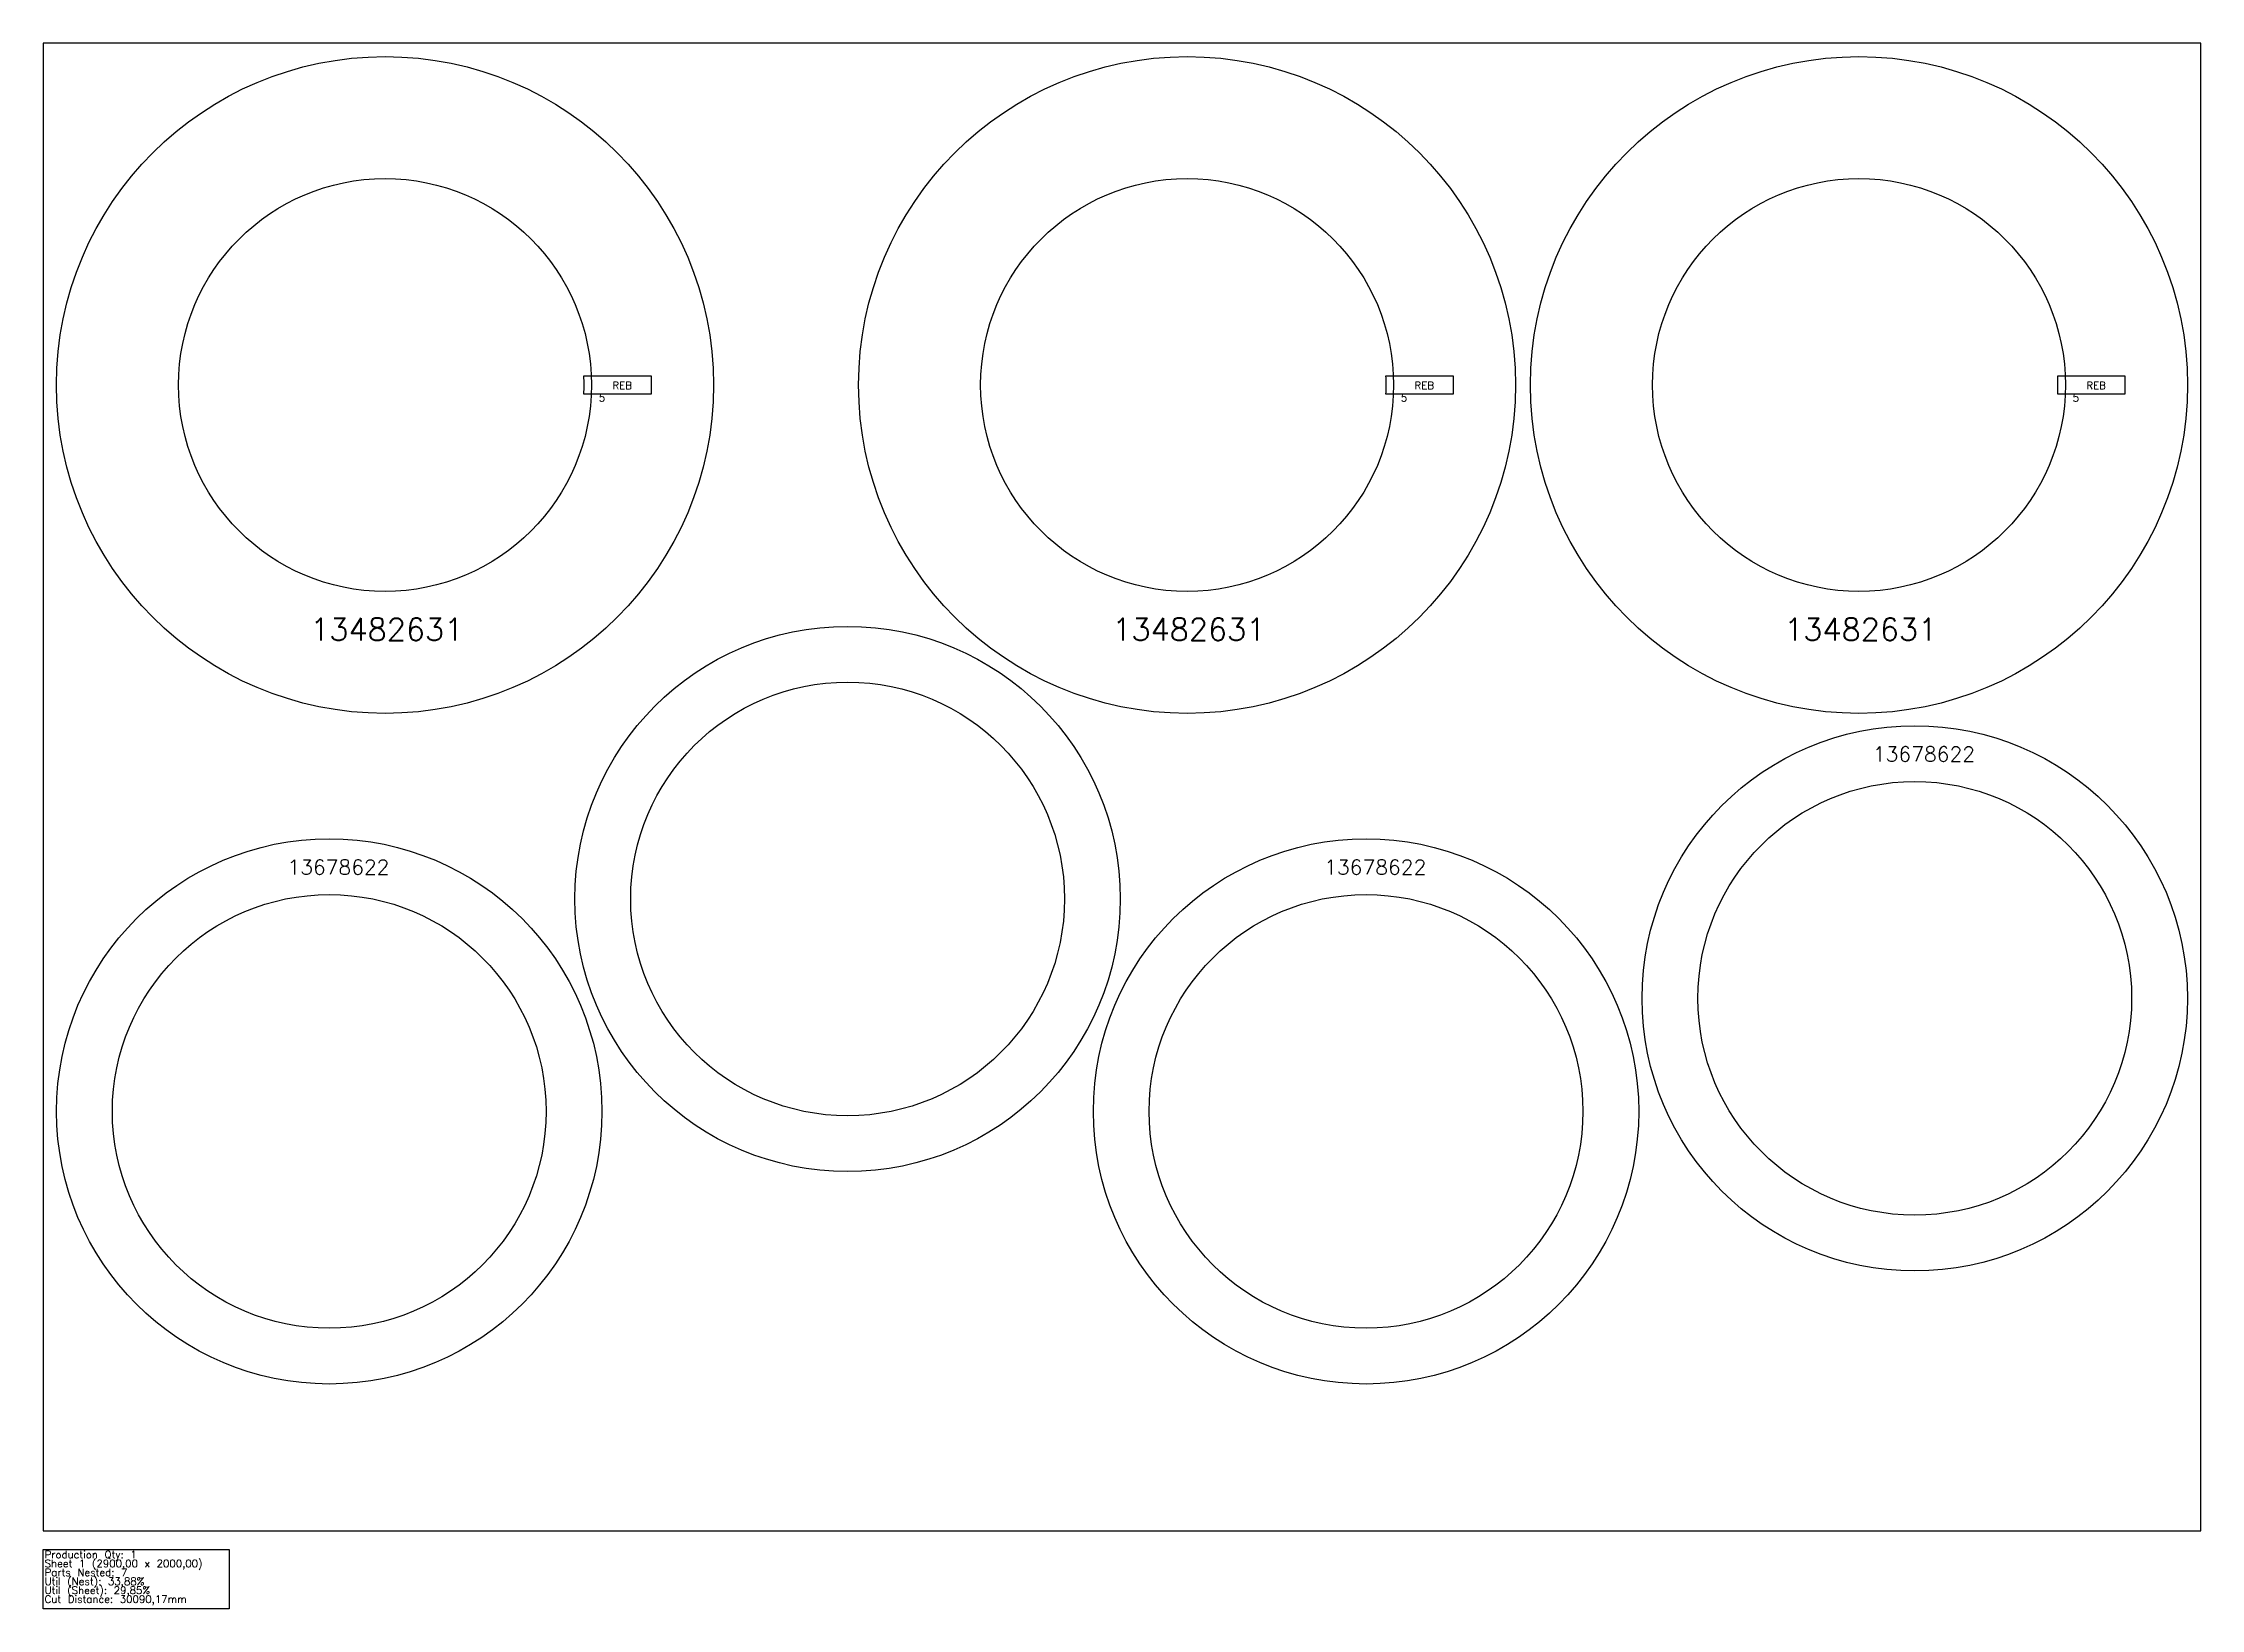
# Model space of a CAD drawing. Header units: millimetres. Extents: x 0 to 2900, y -105 to 2000.
import ezdxf

# ---------------------------------------------------------------- set-up
doc = ezdxf.new("R2010")
doc.units = ezdxf.units.MM
for name, color, linetype in [('13482631', 7, 'Continuous'), ('Rebaixo', 7, 'Continuous'), ('sheet', 24, 'Continuous'), ('Stats', 7, 'Continuous'), ('Texto', 7, 'Continuous')]:
    doc.layers.add(name, color=color, linetype=linetype)
doc.styles.get("Standard").update_dxf_attribs({"font": 'txt.shx'})

msp = doc.modelspace()

# ---------------------------------------------------------------- linework, layer by layer
at = {"color": 7}
for centre, radius in [((1081.2, 849.4), 366.5), ((1081.2, 849.4), 291.5), ((2515.5, 715.8), 366.5), ((2515.5, 715.8), 291.5), ((384.5, 563.8), 366.5), ((1778, 563.8), 366.5), ((384.5, 563.8), 291.5), ((1778, 563.8), 291.5)]:
    msp.add_circle(centre, radius, dxfattribs=at)
at = {"layer": '13482631', "color": 6}
for centre, radius in [((459.5, 1540.4), 441.5), ((1537.5, 1540.4), 441.5), ((2440.5, 1540.4), 441.5), ((459.5, 1540.4), 277.5), ((1537.5, 1540.4), 277.5), ((2440.5, 1540.4), 277.5)]:
    msp.add_circle(centre, radius, dxfattribs=at)
at = {"layer": 'Rebaixo', "color": 6}
for points in [[(726.7, 1552.9), (817, 1552.9), (817, 1527.9), (726.7, 1527.9, 0.023377)], [(1804.7, 1552.9), (1895, 1552.9), (1895, 1527.9), (1804.7, 1527.9, 0.023377)], [(2707.7, 1552.9), (2798, 1552.9), (2798, 1527.9), (2707.7, 1527.9, 0.023377)]]:
    msp.add_lwpolyline(points, format="xyb", close=True, dxfattribs=at)
at = {"layer": 'sheet', "color": 7}
msp.add_lwpolyline([(0, 0), (2900, 0), (2900, 2000), (0, 2000)], close=True, dxfattribs=at)
at = {"layer": 'Stats', "color": 151}
msp.add_lwpolyline([(0, -25), (250, -25), (250, -105), (0, -105), (0, -25)], close=True, dxfattribs=at)

# ---------------------------------------------------------------- texts
at = {"layer": 'Rebaixo', "color": 6, "char_height": 10, "width": 54.751, "attachment_point": 1}
for insert in [(746.8, 1544.8), (1824.8, 1544.8), (2727.8, 1544.8)]:
    msp.add_mtext('{\\W2.065401; }REB 5', dxfattribs=dict(at, insert=insert))
at = {"layer": 'Stats', "color": 60}
for s, p in [('Production Qty: 1', (2, -37)), ('Sheet 1 (2900,00 x 2000,00)', (2, -49)), ('Parts Nested: 7', (2, -61)), ('Cut Distance: 30090,17mm', (2, -97)), ('Util (Nest): 33,88%', (2, -73)), ('Util (Sheet): 29,85%', (2, -85))]:
    msp.add_text(s, height=10, dxfattribs=at).set_placement(p)
at = {"layer": 'Texto', "color": 6, "char_height": 30, "width": 250.742, "attachment_point": 1}
for insert in [(359, 1226.8), (1437, 1226.8), (2340, 1226.8)]:
    msp.add_mtext('{\\W3.286382; }13482631', dxfattribs=dict(at, insert=insert))
at = {"layer": 'Texto', "color": 3, "char_height": 20, "width": 257.246, "attachment_point": 1}
for insert in [(2459.3, 1054.2), (328.3, 902.2), (1721.8, 902.2)]:
    msp.add_mtext('13678622', dxfattribs=dict(at, insert=insert))

doc.saveas('drawing.dxf')
